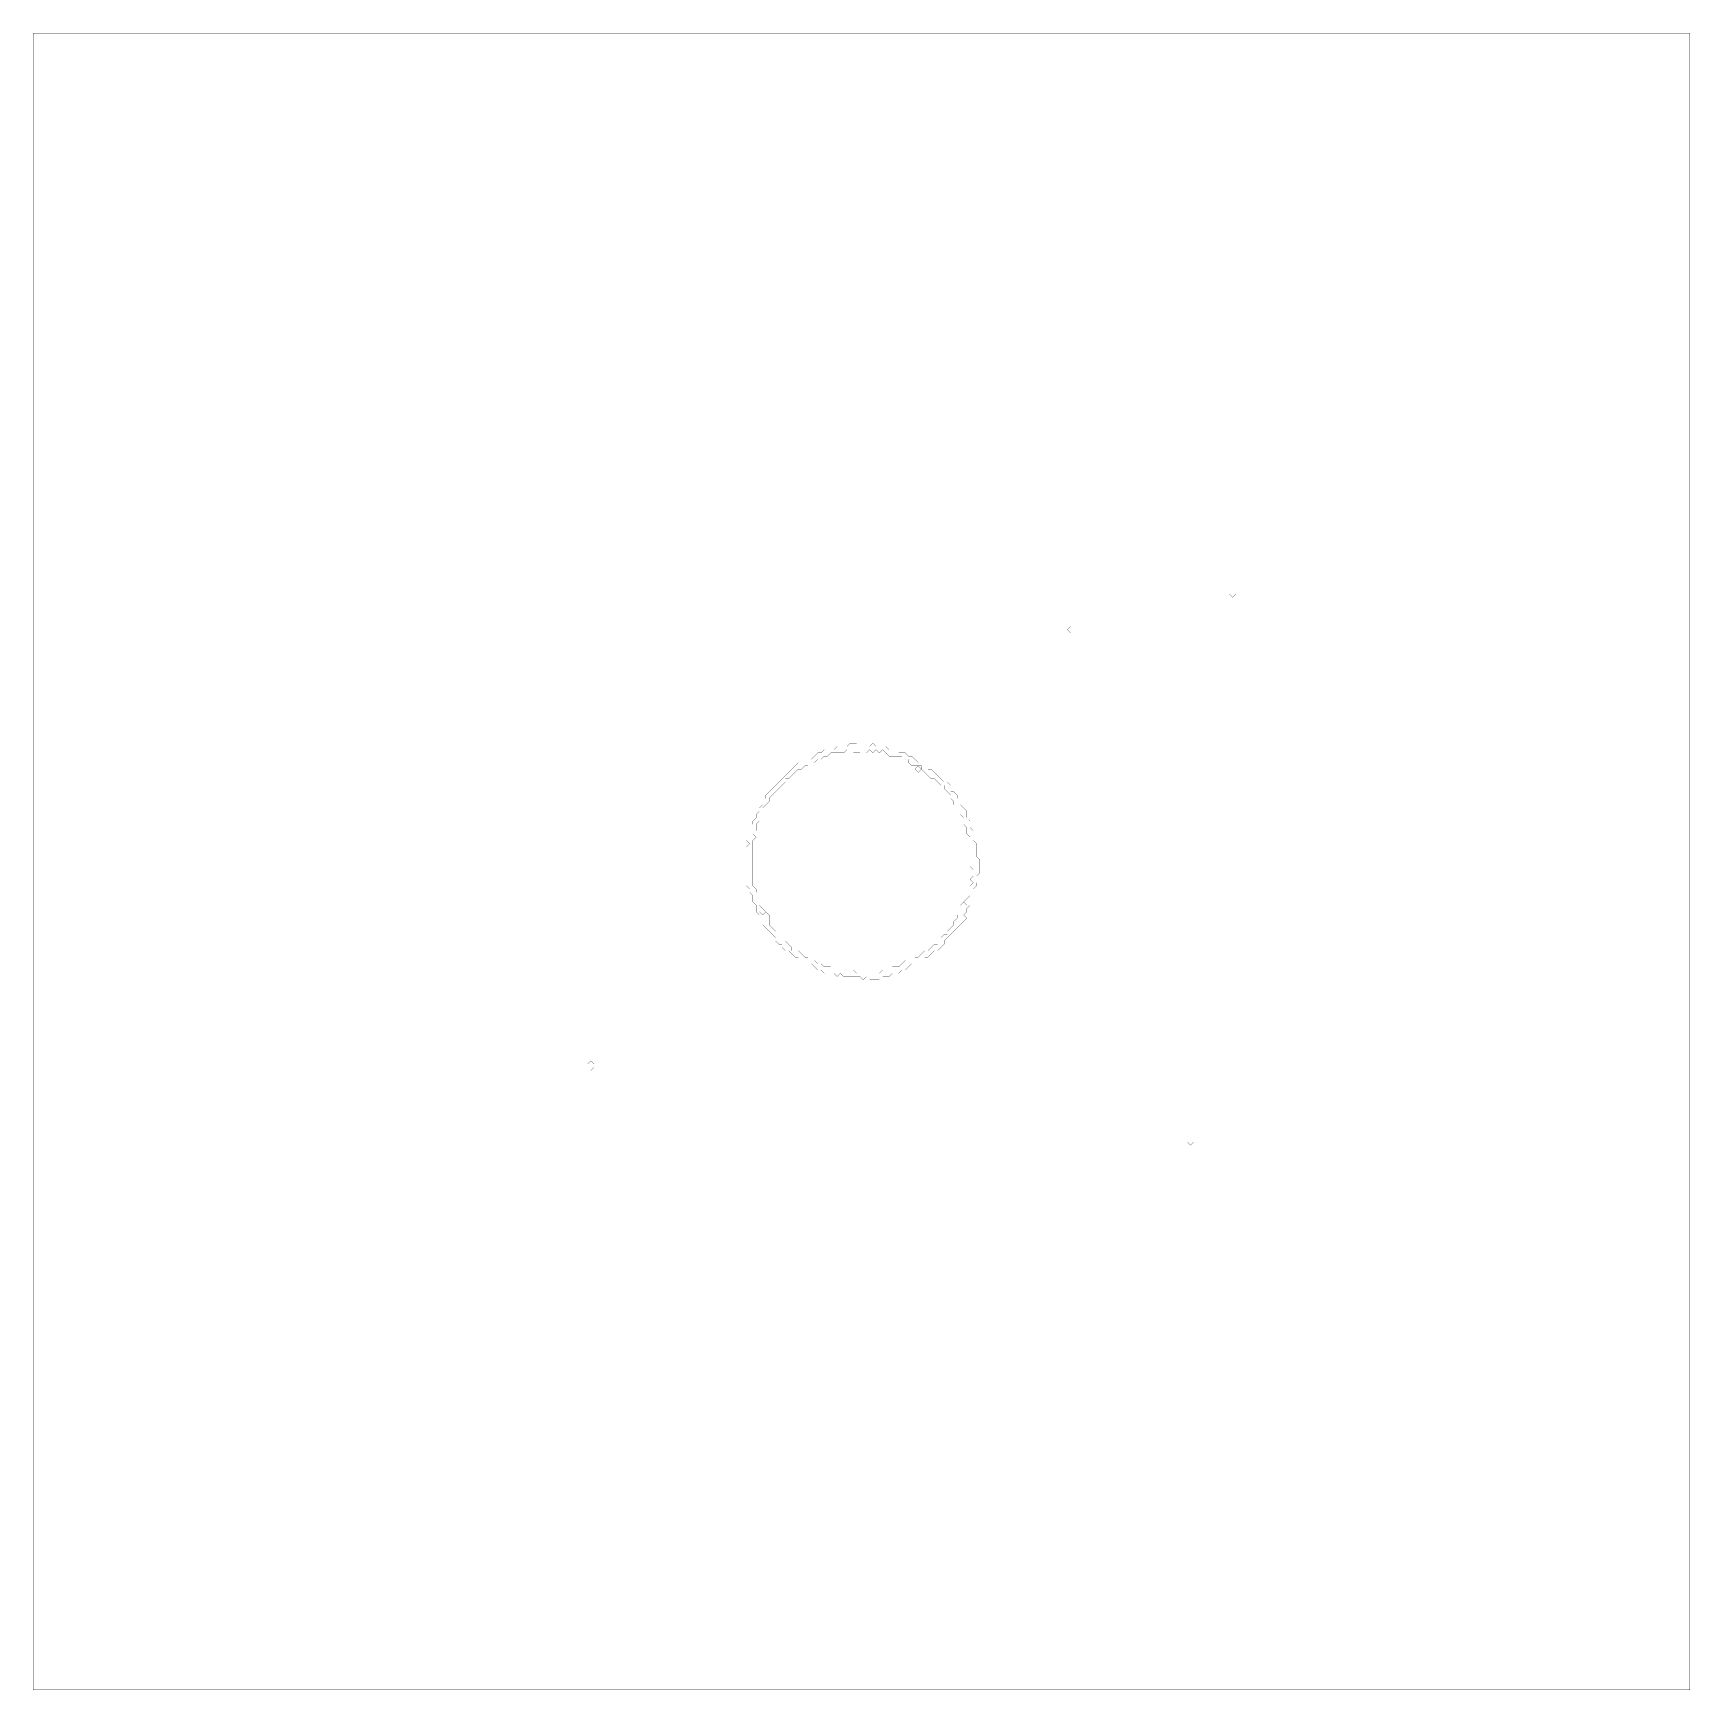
# Model space of a CAD drawing. Header units: metres. Extents: x 0 to 5103, y -5103 to 0.
import ezdxf

# ---------------------------------------------------------------- set-up
doc = ezdxf.new("R2010")
doc.units = ezdxf.units.M
for name, color, linetype in [('conductor', 1, 'Continuous'), ('dielectric', 8, 'Continuous'), ('substrate', 5, 'Continuous')]:
    doc.layers.add(name, color=color, linetype=linetype)

msp = doc.modelspace()

# ---------------------------------------------------------------- linework, layer by layer
at = {"layer": 'conductor', "const_width": 0.5}
for points in [[(2506.6, -2207), (2496.6, -2217), (2486.6, -2217), (2476.6, -2217), (2466.6, -2217), (2456.6, -2217), (2446.7, -2227), (2436.7, -2227), (2426.7, -2236.9), (2416.7, -2236.9), (2406.7, -2246.9), (2396.7, -2246.9), (2386.7, -2256.9), (2376.7, -2256.9), (2366.8, -2266.9), (2356.8, -2266.9), (2346.8, -2276.9), (2336.8, -2286.9), (2326.8, -2296.9), (2316.8, -2296.9), (2316.8, -2306.8), (2306.8, -2316.8), (2296.9, -2326.8), (2286.9, -2336.8), (2276.9, -2346.8), (2266.9, -2356.8), (2266.9, -2366.8), (2256.9, -2376.7), (2246.9, -2386.7), (2246.9, -2396.7), (2236.9, -2406.7), (2236.9, -2416.7), (2236.9, -2426.7), (2227, -2436.7), (2227, -2446.7), (2227, -2456.6), (2217, -2466.6), (2227, -2476.6), (2217, -2486.6), (2217, -2496.6), (2217, -2506.6), (2217, -2516.6), (2217, -2526.5), (2217, -2536.5), (2217, -2546.5), (2217, -2556.5), (2217, -2566.5), (2217, -2576.5), (2217, -2586.5), (2217, -2596.4), (2217, -2606.4), (2217, -2616.4), (2217, -2626.4), (2227, -2636.4), (2227, -2646.4), (2236.9, -2656.4), (2236.9, -2666.3), (2236.9, -2676.3), (2236.9, -2686.3), (2246.9, -2696.3), (2236.9, -2706.3), (2246.9, -2716.3), (2256.9, -2706.3), (2266.9, -2716.3), (2266.9, -2726.3), (2266.9, -2736.3), (2266.9, -2746.2), (2276.9, -2756.2), (2286.9, -2766.2), (2286.9, -2776.2), (2296.9, -2786.2), (2306.8, -2796.2), (2316.8, -2796.2), (2326.8, -2806.2), (2336.8, -2816.1), (2336.8, -2826.1), (2346.8, -2826.1), (2356.8, -2826.1), (2366.8, -2836.1), (2376.7, -2846.1), (2386.7, -2846.1), (2396.7, -2856.1), (2406.7, -2856.1), (2416.7, -2866.1), (2426.7, -2866.1), (2436.7, -2876.1), (2446.7, -2876.1), (2456.6, -2876.1), (2466.6, -2886), (2476.6, -2886), (2486.6, -2886), (2496.6, -2886), (2506.6, -2886), (2516.6, -2886), (2526.5, -2886), (2536.5, -2896), (2546.5, -2896), (2556.5, -2896), (2566.5, -2896), (2576.5, -2896), (2586.5, -2896), (2596.4, -2896), (2606.4, -2896), (2616.4, -2886), (2626.4, -2886), (2636.4, -2886), (2646.4, -2876.1), (2656.4, -2876.1), (2666.3, -2876.1), (2676.3, -2866.1), (2686.3, -2856.1), (2696.3, -2866.1), (2706.3, -2856.1), (2716.3, -2846.1), (2726.3, -2846.1), (2736.3, -2836.1), (2746.2, -2826.1), (2756.2, -2826.1), (2766.2, -2816.1), (2776.2, -2806.2), (2786.2, -2806.2), (2796.2, -2796.2), (2796.2, -2786.2), (2806.2, -2776.2), (2816.1, -2776.2), (2816.1, -2766.2), (2826.1, -2756.2), (2836.1, -2746.2), (2836.1, -2736.3), (2846.1, -2726.3), (2846.1, -2716.3), (2856.1, -2706.3), (2866.1, -2696.3), (2876.1, -2686.3), (2866.1, -2676.3), (2876.1, -2666.3), (2886, -2656.4), (2886, -2646.4), (2886, -2636.4), (2886, -2626.4), (2896, -2616.4), (2886, -2606.4), (2896, -2596.4), (2896, -2586.5), (2896, -2576.5), (2886, -2566.5), (2886, -2556.5), (2886, -2546.5), (2886, -2536.5), (2886, -2526.5), (2886, -2516.6), (2886, -2506.6), (2886, -2496.6), (2886, -2486.6), (2886, -2476.6), (2876.1, -2466.6), (2876.1, -2456.6), (2876.1, -2446.7), (2866.1, -2436.7), (2866.1, -2426.7), (2866.1, -2416.7), (2856.1, -2406.7), (2856.1, -2396.7), (2856.1, -2386.7), (2846.1, -2386.7), (2836.1, -2376.7), (2836.1, -2366.8), (2826.1, -2356.8), (2826.1, -2346.8), (2816.1, -2336.8), (2806.2, -2326.8), (2806.2, -2316.8), (2796.2, -2316.8), (2786.2, -2306.8), (2776.2, -2296.9), (2766.2, -2296.9), (2756.2, -2286.9), (2746.2, -2276.9), (2736.3, -2266.9), (2736.3, -2256.9), (2726.3, -2256.9), (2716.3, -2256.9), (2706.3, -2256.9), (2696.3, -2246.9), (2696.3, -2236.9), (2686.3, -2236.9), (2676.3, -2227), (2666.3, -2227), (2656.4, -2227), (2646.4, -2227), (2636.4, -2227), (2626.4, -2217), (2616.4, -2207), (2606.4, -2217), (2596.4, -2207), (2586.5, -2217), (2576.5, -2207), (2566.5, -2217), (2556.5, -2207), (2546.5, -2217), (2536.5, -2217), (2526.5, -2217), (2516.6, -2207)], [(2716.3, -2266.9), (2726.3, -2256.9), (2736.3, -2266.9), (2726.3, -2276.9)], [(2236.9, -2706.3), (2246.9, -2696.3), (2256.9, -2706.3), (2246.9, -2716.3)], [(2856.1, -2686.3), (2866.1, -2676.3), (2876.1, -2686.3), (2866.1, -2696.3)]]:
    msp.add_lwpolyline(points, close=True, dxfattribs=at)
at = {"layer": 'dielectric', "const_width": 0.5}
msp.add_lwpolyline([(2696.3, -2876.1)], close=True, dxfattribs=at)
at = {"layer": 'substrate', "const_width": 0.5}
for points in [[(0, 0), (0, -10), (0, -20), (0, -30), (0, -39.9), (0, -49.9), (0, -59.9), (0, -69.9), (0, -79.9), (0, -89.9), (0, -99.9), (0, -109.8), (0, -119.8), (0, -129.8), (0, -139.8), (0, -149.8), (0, -159.8), (0, -169.8), (0, -179.8), (0, -189.7), (0, -199.7), (0, -209.7), (0, -219.7), (0, -229.7), (0, -239.7), (0, -249.7), (0, -259.6), (0, -269.6), (0, -279.6), (0, -289.6), (0, -299.6), (0, -309.6), (0, -319.6), (0, -329.5), (0, -339.5), (0, -349.5), (0, -359.5), (0, -369.5), (0, -379.5), (0, -389.5), (0, -399.5), (0, -409.4), (0, -419.4), (0, -429.4), (0, -439.4), (0, -449.4), (0, -459.4), (0, -469.4), (0, -479.3), (0, -489.3), (0, -499.3), (0, -509.3), (0, -519.3), (0, -529.3), (0, -539.3), (0, -549.2), (0, -559.2), (0, -569.2), (0, -579.2), (0, -589.2), (0, -599.2), (0, -609.2), (0, -619.2), (0, -629.1), (0, -639.1), (0, -649.1), (0, -659.1), (0, -669.1), (0, -679.1), (0, -689.1), (0, -699), (0, -709), (0, -719), (0, -729), (0, -739), (0, -749), (0, -759), (0, -768.9), (0, -778.9), (0, -788.9), (0, -798.9), (0, -808.9), (0, -818.9), (0, -828.9), (0, -838.9), (0, -848.8), (0, -858.8), (0, -868.8), (0, -878.8), (0, -888.8), (0, -898.8), (0, -908.8), (0, -918.7), (0, -928.7), (0, -938.7), (0, -948.7), (0, -958.7), (0, -968.7), (0, -978.7), (0, -988.6), (0, -998.6), (0, -1008.6), (0, -1018.6), (0, -1028.6), (0, -1038.6), (0, -1048.6), (0, -1058.6), (0, -1068.5), (0, -1078.5), (0, -1088.5), (0, -1098.5), (0, -1108.5), (0, -1118.5), (0, -1128.5), (0, -1138.4), (0, -1148.4), (0, -1158.4), (0, -1168.4), (0, -1178.4), (0, -1188.4), (0, -1198.4), (0, -1208.3), (0, -1218.3), (0, -1228.3), (0, -1238.3), (0, -1248.3), (0, -1258.3), (0, -1268.3), (0, -1278.2), (0, -1288.2), (0, -1298.2), (0, -1308.2), (0, -1318.2), (0, -1328.2), (0, -1338.2), (0, -1348.2), (0, -1358.1), (0, -1368.1), (0, -1378.1), (0, -1388.1), (0, -1398.1), (0, -1408.1), (0, -1418.1), (0, -1428), (0, -1438), (0, -1448), (0, -1458), (0, -1468), (0, -1478), (0, -1488), (0, -1497.9), (0, -1507.9), (0, -1517.9), (0, -1527.9), (0, -1537.9), (0, -1547.9), (0, -1557.9), (0, -1567.9), (0, -1577.8), (0, -1587.8), (0, -1597.8), (0, -1607.8), (0, -1617.8), (0, -1627.8), (0, -1637.8), (0, -1647.7), (0, -1657.7), (0, -1667.7), (0, -1677.7), (0, -1687.7), (0, -1697.7), (0, -1707.7), (0, -1717.6), (0, -1727.6), (0, -1737.6), (0, -1747.6), (0, -1757.6), (0, -1767.6), (0, -1777.6), (0, -1787.6), (0, -1797.5), (0, -1807.5), (0, -1817.5), (0, -1827.5), (0, -1837.5), (0, -1847.5), (0, -1857.5), (0, -1867.4), (0, -1877.4), (0, -1887.4), (0, -1897.4), (0, -1907.4), (0, -1917.4), (0, -1927.4), (0, -1937.3), (0, -1947.3), (0, -1957.3), (0, -1967.3), (0, -1977.3), (0, -1987.3), (0, -1997.3), (0, -2007.3), (0, -2017.2), (0, -2027.2), (0, -2037.2), (0, -2047.2), (0, -2057.2), (0, -2067.2), (0, -2077.2), (0, -2087.1), (0, -2097.1), (0, -2107.1), (0, -2117.1), (0, -2127.1), (0, -2137.1), (0, -2147.1), (0, -2157), (0, -2167), (0, -2177), (0, -2187), (0, -2197), (0, -2207), (0, -2217), (0, -2227), (0, -2236.9), (0, -2246.9), (0, -2256.9), (0, -2266.9), (0, -2276.9), (0, -2286.9), (0, -2296.9), (0, -2306.8), (0, -2316.8), (0, -2326.8), (0, -2336.8), (0, -2346.8), (0, -2356.8), (0, -2366.8), (0, -2376.7), (0, -2386.7), (0, -2396.7), (0, -2406.7), (0, -2416.7), (0, -2426.7), (0, -2436.7), (0, -2446.7), (0, -2456.6), (0, -2466.6), (0, -2476.6), (0, -2486.6), (0, -2496.6), (0, -2506.6), (0, -2516.6), (0, -2526.5), (0, -2536.5), (0, -2546.5), (0, -2556.5), (0, -2566.5), (0, -2576.5), (0, -2586.5), (0, -2596.4), (0, -2606.4), (0, -2616.4), (0, -2626.4), (0, -2636.4), (0, -2646.4), (0, -2656.4), (0, -2666.3), (0, -2676.3), (0, -2686.3), (0, -2696.3), (0, -2706.3), (0, -2716.3), (0, -2726.3), (0, -2736.3), (0, -2746.2), (0, -2756.2), (0, -2766.2), (0, -2776.2), (0, -2786.2), (0, -2796.2), (0, -2806.2), (0, -2816.1), (0, -2826.1), (0, -2836.1), (0, -2846.1), (0, -2856.1), (0, -2866.1), (0, -2876.1), (0, -2886), (0, -2896), (0, -2906), (0, -2916), (0, -2926), (0, -2936), (0, -2946), (0, -2956), (0, -2965.9), (0, -2975.9), (0, -2985.9), (0, -2995.9), (0, -3005.9), (0, -3015.9), (0, -3025.9), (0, -3035.8), (0, -3045.8), (0, -3055.8), (0, -3065.8), (0, -3075.8), (0, -3085.8), (0, -3095.8), (0, -3105.7), (0, -3115.7), (0, -3125.7), (0, -3135.7), (0, -3145.7), (0, -3155.7), (0, -3165.7), (0, -3175.7), (0, -3185.6), (0, -3195.6), (0, -3205.6), (0, -3215.6), (0, -3225.6), (0, -3235.6), (0, -3245.6), (0, -3255.5), (0, -3265.5), (0, -3275.5), (0, -3285.5), (0, -3295.5), (0, -3305.5), (0, -3315.5), (0, -3325.4), (0, -3335.4), (0, -3345.4), (0, -3355.4), (0, -3365.4), (0, -3375.4), (0, -3385.4), (0, -3395.4), (0, -3405.3), (0, -3415.3), (0, -3425.3), (0, -3435.3), (0, -3445.3), (0, -3455.3), (0, -3465.3), (0, -3475.2), (0, -3485.2), (0, -3495.2), (0, -3505.2), (0, -3515.2), (0, -3525.2), (0, -3535.2), (0, -3545.1), (0, -3555.1), (0, -3565.1), (0, -3575.1), (0, -3585.1), (0, -3595.1), (0, -3605.1), (0, -3615.1), (0, -3625), (0, -3635), (0, -3645), (0, -3655), (0, -3665), (0, -3675), (0, -3685), (0, -3694.9), (0, -3704.9), (0, -3714.9), (0, -3724.9), (0, -3734.9), (0, -3744.9), (0, -3754.9), (0, -3764.8), (0, -3774.8), (0, -3784.8), (0, -3794.8), (0, -3804.8), (0, -3814.8), (0, -3824.8), (0, -3834.8), (0, -3844.7), (0, -3854.7), (0, -3864.7), (0, -3874.7), (0, -3884.7), (0, -3894.7), (0, -3904.7), (0, -3914.6), (0, -3924.6), (0, -3934.6), (0, -3944.6), (0, -3954.6), (0, -3964.6), (0, -3974.6), (0, -3984.5), (0, -3994.5), (0, -4004.5), (0, -4014.5), (0, -4024.5), (0, -4034.5), (0, -4044.5), (0, -4054.4), (0, -4064.4), (0, -4074.4), (0, -4084.4), (0, -4094.4), (0, -4104.4), (0, -4114.4), (0, -4124.4), (0, -4134.3), (0, -4144.3), (0, -4154.3), (0, -4164.3), (0, -4174.3), (0, -4184.3), (0, -4194.3), (0, -4204.2), (0, -4214.2), (0, -4224.2), (0, -4234.2), (0, -4244.2), (0, -4254.2), (0, -4264.2), (0, -4274.1), (0, -4284.1), (0, -4294.1), (0, -4304.1), (0, -4314.1), (0, -4324.1), (0, -4334.1), (0, -4344.1), (0, -4354), (0, -4364), (0, -4374), (0, -4384), (0, -4394), (0, -4404), (0, -4414), (0, -4423.9), (0, -4433.9), (0, -4443.9), (0, -4453.9), (0, -4463.9), (0, -4473.9), (0, -4483.9), (0, -4493.8), (0, -4503.8), (0, -4513.8), (0, -4523.8), (0, -4533.8), (0, -4543.8), (0, -4553.8), (0, -4563.8), (0, -4573.7), (0, -4583.7), (0, -4593.7), (0, -4603.7), (0, -4613.7), (0, -4623.7), (0, -4633.7), (0, -4643.6), (0, -4653.6), (0, -4663.6), (0, -4673.6), (0, -4683.6), (0, -4693.6), (0, -4703.6), (0, -4713.5), (0, -4723.5), (0, -4733.5), (0, -4743.5), (0, -4753.5), (0, -4763.5), (0, -4773.5), (0, -4783.5), (0, -4793.4), (0, -4803.4), (0, -4813.4), (0, -4823.4), (0, -4833.4), (0, -4843.4), (0, -4853.4), (0, -4863.3), (0, -4873.3), (0, -4883.3), (0, -4893.3), (0, -4903.3), (0, -4913.3), (0, -4923.3), (0, -4933.2), (0, -4943.2), (0, -4953.2), (0, -4963.2), (0, -4973.2), (0, -4983.2), (0, -4993.2), (0, -5003.2), (0, -5013.1), (0, -5023.1), (0, -5033.1), (0, -5043.1), (0, -5053.1), (0, -5063.1), (0, -5073.1), (0, -5083), (0, -5093), (0, -5103), (10, -5103), (20, -5103), (30, -5103), (39.9, -5103), (49.9, -5103), (59.9, -5103), (69.9, -5103), (79.9, -5103), (89.9, -5103), (99.9, -5103), (109.8, -5103), (119.8, -5103), (129.8, -5103), (139.8, -5103), (149.8, -5103), (159.8, -5103), (169.8, -5103), (179.8, -5103), (189.7, -5103), (199.7, -5103), (209.7, -5103), (219.7, -5103), (229.7, -5103), (239.7, -5103), (249.7, -5103), (259.6, -5103), (269.6, -5103), (279.6, -5103), (289.6, -5103), (299.6, -5103), (309.6, -5103), (319.6, -5103), (329.5, -5103), (339.5, -5103), (349.5, -5103), (359.5, -5103), (369.5, -5103), (379.5, -5103), (389.5, -5103), (399.5, -5103), (409.4, -5103), (419.4, -5103), (429.4, -5103), (439.4, -5103), (449.4, -5103), (459.4, -5103), (469.4, -5103), (479.3, -5103), (489.3, -5103), (499.3, -5103), (509.3, -5103), (519.3, -5103), (529.3, -5103), (539.3, -5103), (549.2, -5103), (559.2, -5103), (569.2, -5103), (579.2, -5103), (589.2, -5103), (599.2, -5103), (609.2, -5103), (619.2, -5103), (629.1, -5103), (639.1, -5103), (649.1, -5103), (659.1, -5103), (669.1, -5103), (679.1, -5103), (689.1, -5103), (699, -5103), (709, -5103), (719, -5103), (729, -5103), (739, -5103), (749, -5103), (759, -5103), (768.9, -5103), (778.9, -5103), (788.9, -5103), (798.9, -5103), (808.9, -5103), (818.9, -5103), (828.9, -5103), (838.9, -5103), (848.8, -5103), (858.8, -5103), (868.8, -5103), (878.8, -5103), (888.8, -5103), (898.8, -5103), (908.8, -5103), (918.7, -5103), (928.7, -5103), (938.7, -5103), (948.7, -5103), (958.7, -5103), (968.7, -5103), (978.7, -5103), (988.6, -5103), (998.6, -5103), (1008.6, -5103), (1018.6, -5103), (1028.6, -5103), (1038.6, -5103), (1048.6, -5103), (1058.6, -5103), (1068.5, -5103), (1078.5, -5103), (1088.5, -5103), (1098.5, -5103), (1108.5, -5103), (1118.5, -5103), (1128.5, -5103), (1138.4, -5103), (1148.4, -5103), (1158.4, -5103), (1168.4, -5103), (1178.4, -5103), (1188.4, -5103), (1198.4, -5103), (1208.3, -5103), (1218.3, -5103), (1228.3, -5103), (1238.3, -5103), (1248.3, -5103), (1258.3, -5103), (1268.3, -5103), (1278.2, -5103), (1288.2, -5103), (1298.2, -5103), (1308.2, -5103), (1318.2, -5103), (1328.2, -5103), (1338.2, -5103), (1348.2, -5103), (1358.1, -5103), (1368.1, -5103), (1378.1, -5103), (1388.1, -5103), (1398.1, -5103), (1408.1, -5103), (1418.1, -5103), (1428, -5103), (1438, -5103), (1448, -5103), (1458, -5103), (1468, -5103), (1478, -5103), (1488, -5103), (1497.9, -5103), (1507.9, -5103), (1517.9, -5103), (1527.9, -5103), (1537.9, -5103), (1547.9, -5103), (1557.9, -5103), (1567.9, -5103), (1577.8, -5103), (1587.8, -5103), (1597.8, -5103), (1607.8, -5103), (1617.8, -5103), (1627.8, -5103), (1637.8, -5103), (1647.7, -5103), (1657.7, -5103), (1667.7, -5103), (1677.7, -5103), (1687.7, -5103), (1697.7, -5103), (1707.7, -5103), (1717.6, -5103), (1727.6, -5103), (1737.6, -5103), (1747.6, -5103), (1757.6, -5103), (1767.6, -5103), (1777.6, -5103), (1787.6, -5103), (1797.5, -5103), (1807.5, -5103), (1817.5, -5103), (1827.5, -5103), (1837.5, -5103), (1847.5, -5103), (1857.5, -5103), (1867.4, -5103), (1877.4, -5103), (1887.4, -5103), (1897.4, -5103), (1907.4, -5103), (1917.4, -5103), (1927.4, -5103), (1937.3, -5103), (1947.3, -5103), (1957.3, -5103), (1967.3, -5103), (1977.3, -5103), (1987.3, -5103), (1997.3, -5103), (2007.3, -5103), (2017.2, -5103), (2027.2, -5103), (2037.2, -5103), (2047.2, -5103), (2057.2, -5103), (2067.2, -5103), (2077.2, -5103), (2087.1, -5103), (2097.1, -5103), (2107.1, -5103), (2117.1, -5103), (2127.1, -5103), (2137.1, -5103), (2147.1, -5103), (2157, -5103), (2167, -5103), (2177, -5103), (2187, -5103), (2197, -5103), (2207, -5103), (2217, -5103), (2227, -5103), (2236.9, -5103), (2246.9, -5103), (2256.9, -5103), (2266.9, -5103), (2276.9, -5103), (2286.9, -5103), (2296.9, -5103), (2306.8, -5103), (2316.8, -5103), (2326.8, -5103), (2336.8, -5103), (2346.8, -5103), (2356.8, -5103), (2366.8, -5103), (2376.7, -5103), (2386.7, -5103), (2396.7, -5103), (2406.7, -5103), (2416.7, -5103), (2426.7, -5103), (2436.7, -5103), (2446.7, -5103), (2456.6, -5103), (2466.6, -5103), (2476.6, -5103), (2486.6, -5103), (2496.6, -5103), (2506.6, -5103), (2516.6, -5103), (2526.5, -5103), (2536.5, -5103), (2546.5, -5103), (2556.5, -5103), (2566.5, -5103), (2576.5, -5103), (2586.5, -5103), (2596.4, -5103), (2606.4, -5103), (2616.4, -5103), (2626.4, -5103), (2636.4, -5103), (2646.4, -5103), (2656.4, -5103), (2666.3, -5103), (2676.3, -5103), (2686.3, -5103), (2696.3, -5103), (2706.3, -5103), (2716.3, -5103), (2726.3, -5103), (2736.3, -5103), (2746.2, -5103), (2756.2, -5103), (2766.2, -5103), (2776.2, -5103), (2786.2, -5103), (2796.2, -5103), (2806.2, -5103), (2816.1, -5103), (2826.1, -5103), (2836.1, -5103), (2846.1, -5103), (2856.1, -5103), (2866.1, -5103), (2876.1, -5103), (2886, -5103), (2896, -5103), (2906, -5103), (2916, -5103), (2926, -5103), (2936, -5103), (2946, -5103), (2956, -5103), (2965.9, -5103), (2975.9, -5103), (2985.9, -5103), (2995.9, -5103), (3005.9, -5103), (3015.9, -5103), (3025.9, -5103), (3035.8, -5103), (3045.8, -5103), (3055.8, -5103), (3065.8, -5103), (3075.8, -5103), (3085.8, -5103), (3095.8, -5103), (3105.7, -5103), (3115.7, -5103), (3125.7, -5103), (3135.7, -5103), (3145.7, -5103), (3155.7, -5103), (3165.7, -5103), (3175.7, -5103), (3185.6, -5103), (3195.6, -5103), (3205.6, -5103), (3215.6, -5103), (3225.6, -5103), (3235.6, -5103), (3245.6, -5103), (3255.5, -5103), (3265.5, -5103), (3275.5, -5103), (3285.5, -5103), (3295.5, -5103), (3305.5, -5103), (3315.5, -5103), (3325.4, -5103), (3335.4, -5103), (3345.4, -5103), (3355.4, -5103), (3365.4, -5103), (3375.4, -5103), (3385.4, -5103), (3395.4, -5103), (3405.3, -5103), (3415.3, -5103), (3425.3, -5103), (3435.3, -5103), (3445.3, -5103), (3455.3, -5103), (3465.3, -5103), (3475.2, -5103), (3485.2, -5103), (3495.2, -5103), (3505.2, -5103), (3515.2, -5103), (3525.2, -5103), (3535.2, -5103), (3545.1, -5103), (3555.1, -5103), (3565.1, -5103), (3575.1, -5103), (3585.1, -5103), (3595.1, -5103), (3605.1, -5103), (3615.1, -5103), (3625, -5103), (3635, -5103), (3645, -5103), (3655, -5103), (3665, -5103), (3675, -5103), (3685, -5103), (3694.9, -5103), (3704.9, -5103), (3714.9, -5103), (3724.9, -5103), (3734.9, -5103), (3744.9, -5103), (3754.9, -5103), (3764.8, -5103), (3774.8, -5103), (3784.8, -5103), (3794.8, -5103), (3804.8, -5103), (3814.8, -5103), (3824.8, -5103), (3834.8, -5103), (3844.7, -5103), (3854.7, -5103), (3864.7, -5103), (3874.7, -5103), (3884.7, -5103), (3894.7, -5103), (3904.7, -5103), (3914.6, -5103), (3924.6, -5103), (3934.6, -5103), (3944.6, -5103), (3954.6, -5103), (3964.6, -5103), (3974.6, -5103), (3984.5, -5103), (3994.5, -5103), (4004.5, -5103), (4014.5, -5103), (4024.5, -5103), (4034.5, -5103), (4044.5, -5103), (4054.4, -5103), (4064.4, -5103), (4074.4, -5103), (4084.4, -5103), (4094.4, -5103), (4104.4, -5103), (4114.4, -5103), (4124.4, -5103), (4134.3, -5103), (4144.3, -5103), (4154.3, -5103), (4164.3, -5103), (4174.3, -5103), (4184.3, -5103), (4194.3, -5103), (4204.2, -5103), (4214.2, -5103), (4224.2, -5103), (4234.2, -5103), (4244.2, -5103), (4254.2, -5103), (4264.2, -5103), (4274.1, -5103), (4284.1, -5103), (4294.1, -5103), (4304.1, -5103), (4314.1, -5103), (4324.1, -5103), (4334.1, -5103), (4344.1, -5103), (4354, -5103), (4364, -5103), (4374, -5103), (4384, -5103), (4394, -5103), (4404, -5103), (4414, -5103), (4423.9, -5103), (4433.9, -5103), (4443.9, -5103), (4453.9, -5103), (4463.9, -5103), (4473.9, -5103), (4483.9, -5103), (4493.8, -5103), (4503.8, -5103), (4513.8, -5103), (4523.8, -5103), (4533.8, -5103), (4543.8, -5103), (4553.8, -5103), (4563.8, -5103), (4573.7, -5103), (4583.7, -5103), (4593.7, -5103), (4603.7, -5103), (4613.7, -5103), (4623.7, -5103), (4633.7, -5103), (4643.6, -5103), (4653.6, -5103), (4663.6, -5103), (4673.6, -5103), (4683.6, -5103), (4693.6, -5103), (4703.6, -5103), (4713.5, -5103), (4723.5, -5103), (4733.5, -5103), (4743.5, -5103), (4753.5, -5103), (4763.5, -5103), (4773.5, -5103), (4783.5, -5103), (4793.4, -5103), (4803.4, -5103), (4813.4, -5103), (4823.4, -5103), (4833.4, -5103), (4843.4, -5103), (4853.4, -5103), (4863.3, -5103), (4873.3, -5103), (4883.3, -5103), (4893.3, -5103), (4903.3, -5103), (4913.3, -5103), (4923.3, -5103), (4933.2, -5103), (4943.2, -5103), (4953.2, -5103), (4963.2, -5103), (4973.2, -5103), (4983.2, -5103), (4993.2, -5103), (5003.2, -5103), (5013.1, -5103), (5023.1, -5103), (5033.1, -5103), (5043.1, -5103), (5053.1, -5103), (5063.1, -5103), (5073.1, -5103), (5083, -5103), (5093, -5103), (5103, -5103), (5103, -5093), (5103, -5083), (5103, -5073.1), (5103, -5063.1), (5103, -5053.1), (5103, -5043.1), (5103, -5033.1), (5103, -5023.1), (5103, -5013.1), (5103, -5003.2), (5103, -4993.2), (5103, -4983.2), (5103, -4973.2), (5103, -4963.2), (5103, -4953.2), (5103, -4943.2), (5103, -4933.2), (5103, -4923.3), (5103, -4913.3), (5103, -4903.3), (5103, -4893.3), (5103, -4883.3), (5103, -4873.3), (5103, -4863.3), (5103, -4853.4), (5103, -4843.4), (5103, -4833.4), (5103, -4823.4), (5103, -4813.4), (5103, -4803.4), (5103, -4793.4), (5103, -4783.5), (5103, -4773.5), (5103, -4763.5), (5103, -4753.5), (5103, -4743.5), (5103, -4733.5), (5103, -4723.5), (5103, -4713.5), (5103, -4703.6), (5103, -4693.6), (5103, -4683.6), (5103, -4673.6), (5103, -4663.6), (5103, -4653.6), (5103, -4643.6), (5103, -4633.7), (5103, -4623.7), (5103, -4613.7), (5103, -4603.7), (5103, -4593.7), (5103, -4583.7), (5103, -4573.7), (5103, -4563.8), (5103, -4553.8), (5103, -4543.8), (5103, -4533.8), (5103, -4523.8), (5103, -4513.8), (5103, -4503.8), (5103, -4493.8), (5103, -4483.9), (5103, -4473.9), (5103, -4463.9), (5103, -4453.9), (5103, -4443.9), (5103, -4433.9), (5103, -4423.9), (5103, -4414), (5103, -4404), (5103, -4394), (5103, -4384), (5103, -4374), (5103, -4364), (5103, -4354), (5103, -4344.1), (5103, -4334.1), (5103, -4324.1), (5103, -4314.1), (5103, -4304.1), (5103, -4294.1), (5103, -4284.1), (5103, -4274.1), (5103, -4264.2), (5103, -4254.2), (5103, -4244.2), (5103, -4234.2), (5103, -4224.2), (5103, -4214.2), (5103, -4204.2), (5103, -4194.3), (5103, -4184.3), (5103, -4174.3), (5103, -4164.3), (5103, -4154.3), (5103, -4144.3), (5103, -4134.3), (5103, -4124.4), (5103, -4114.4), (5103, -4104.4), (5103, -4094.4), (5103, -4084.4), (5103, -4074.4), (5103, -4064.4), (5103, -4054.4), (5103, -4044.5), (5103, -4034.5), (5103, -4024.5), (5103, -4014.5), (5103, -4004.5), (5103, -3994.5), (5103, -3984.5), (5103, -3974.6), (5103, -3964.6), (5103, -3954.6), (5103, -3944.6), (5103, -3934.6), (5103, -3924.6), (5103, -3914.6), (5103, -3904.7), (5103, -3894.7), (5103, -3884.7), (5103, -3874.7), (5103, -3864.7), (5103, -3854.7), (5103, -3844.7), (5103, -3834.8), (5103, -3824.8), (5103, -3814.8), (5103, -3804.8), (5103, -3794.8), (5103, -3784.8), (5103, -3774.8), (5103, -3764.8), (5103, -3754.9), (5103, -3744.9), (5103, -3734.9), (5103, -3724.9), (5103, -3714.9), (5103, -3704.9), (5103, -3694.9), (5103, -3685), (5103, -3675), (5103, -3665), (5103, -3655), (5103, -3645), (5103, -3635), (5103, -3625), (5103, -3615.1), (5103, -3605.1), (5103, -3595.1), (5103, -3585.1), (5103, -3575.1), (5103, -3565.1), (5103, -3555.1), (5103, -3545.1), (5103, -3535.2), (5103, -3525.2), (5103, -3515.2), (5103, -3505.2), (5103, -3495.2), (5103, -3485.2), (5103, -3475.2), (5103, -3465.3), (5103, -3455.3), (5103, -3445.3), (5103, -3435.3), (5103, -3425.3), (5103, -3415.3), (5103, -3405.3), (5103, -3395.4), (5103, -3385.4), (5103, -3375.4), (5103, -3365.4), (5103, -3355.4), (5103, -3345.4), (5103, -3335.4), (5103, -3325.4), (5103, -3315.5), (5103, -3305.5), (5103, -3295.5), (5103, -3285.5), (5103, -3275.5), (5103, -3265.5), (5103, -3255.5), (5103, -3245.6), (5103, -3235.6), (5103, -3225.6), (5103, -3215.6), (5103, -3205.6), (5103, -3195.6), (5103, -3185.6), (5103, -3175.7), (5103, -3165.7), (5103, -3155.7), (5103, -3145.7), (5103, -3135.7), (5103, -3125.7), (5103, -3115.7), (5103, -3105.7), (5103, -3095.8), (5103, -3085.8), (5103, -3075.8), (5103, -3065.8), (5103, -3055.8), (5103, -3045.8), (5103, -3035.8), (5103, -3025.9), (5103, -3015.9), (5103, -3005.9), (5103, -2995.9), (5103, -2985.9), (5103, -2975.9), (5103, -2965.9), (5103, -2956), (5103, -2946), (5103, -2936), (5103, -2926), (5103, -2916), (5103, -2906), (5103, -2896), (5103, -2886), (5103, -2876.1), (5103, -2866.1), (5103, -2856.1), (5103, -2846.1), (5103, -2836.1), (5103, -2826.1), (5103, -2816.1), (5103, -2806.2), (5103, -2796.2), (5103, -2786.2), (5103, -2776.2), (5103, -2766.2), (5103, -2756.2), (5103, -2746.2), (5103, -2736.3), (5103, -2726.3), (5103, -2716.3), (5103, -2706.3), (5103, -2696.3), (5103, -2686.3), (5103, -2676.3), (5103, -2666.3), (5103, -2656.4), (5103, -2646.4), (5103, -2636.4), (5103, -2626.4), (5103, -2616.4), (5103, -2606.4), (5103, -2596.4), (5103, -2586.5), (5103, -2576.5), (5103, -2566.5), (5103, -2556.5), (5103, -2546.5), (5103, -2536.5), (5103, -2526.5), (5103, -2516.6), (5103, -2506.6), (5103, -2496.6), (5103, -2486.6), (5103, -2476.6), (5103, -2466.6), (5103, -2456.6), (5103, -2446.7), (5103, -2436.7), (5103, -2426.7), (5103, -2416.7), (5103, -2406.7), (5103, -2396.7), (5103, -2386.7), (5103, -2376.7), (5103, -2366.8), (5103, -2356.8), (5103, -2346.8), (5103, -2336.8), (5103, -2326.8), (5103, -2316.8), (5103, -2306.8), (5103, -2296.9), (5103, -2286.9), (5103, -2276.9), (5103, -2266.9), (5103, -2256.9), (5103, -2246.9), (5103, -2236.9), (5103, -2227), (5103, -2217), (5103, -2207), (5103, -2197), (5103, -2187), (5103, -2177), (5103, -2167), (5103, -2157), (5103, -2147.1), (5103, -2137.1), (5103, -2127.1), (5103, -2117.1), (5103, -2107.1), (5103, -2097.1), (5103, -2087.1), (5103, -2077.2), (5103, -2067.2), (5103, -2057.2), (5103, -2047.2), (5103, -2037.2), (5103, -2027.2), (5103, -2017.2), (5103, -2007.3), (5103, -1997.3), (5103, -1987.3), (5103, -1977.3), (5103, -1967.3), (5103, -1957.3), (5103, -1947.3), (5103, -1937.3), (5103, -1927.4), (5103, -1917.4), (5103, -1907.4), (5103, -1897.4), (5103, -1887.4), (5103, -1877.4), (5103, -1867.4), (5103, -1857.5), (5103, -1847.5), (5103, -1837.5), (5103, -1827.5), (5103, -1817.5), (5103, -1807.5), (5103, -1797.5), (5103, -1787.6), (5103, -1777.6), (5103, -1767.6), (5103, -1757.6), (5103, -1747.6), (5103, -1737.6), (5103, -1727.6), (5103, -1717.6), (5103, -1707.7), (5103, -1697.7), (5103, -1687.7), (5103, -1677.7), (5103, -1667.7), (5103, -1657.7), (5103, -1647.7), (5103, -1637.8), (5103, -1627.8), (5103, -1617.8), (5103, -1607.8), (5103, -1597.8), (5103, -1587.8), (5103, -1577.8), (5103, -1567.9), (5103, -1557.9), (5103, -1547.9), (5103, -1537.9), (5103, -1527.9), (5103, -1517.9), (5103, -1507.9), (5103, -1497.9), (5103, -1488), (5103, -1478), (5103, -1468), (5103, -1458), (5103, -1448), (5103, -1438), (5103, -1428), (5103, -1418.1), (5103, -1408.1), (5103, -1398.1), (5103, -1388.1), (5103, -1378.1), (5103, -1368.1), (5103, -1358.1), (5103, -1348.2), (5103, -1338.2), (5103, -1328.2), (5103, -1318.2), (5103, -1308.2), (5103, -1298.2), (5103, -1288.2), (5103, -1278.2), (5103, -1268.3), (5103, -1258.3), (5103, -1248.3), (5103, -1238.3), (5103, -1228.3), (5103, -1218.3), (5103, -1208.3), (5103, -1198.4), (5103, -1188.4), (5103, -1178.4), (5103, -1168.4), (5103, -1158.4), (5103, -1148.4), (5103, -1138.4), (5103, -1128.5), (5103, -1118.5), (5103, -1108.5), (5103, -1098.5), (5103, -1088.5), (5103, -1078.5), (5103, -1068.5), (5103, -1058.6), (5103, -1048.6), (5103, -1038.6), (5103, -1028.6), (5103, -1018.6), (5103, -1008.6), (5103, -998.6), (5103, -988.6), (5103, -978.7), (5103, -968.7), (5103, -958.7), (5103, -948.7), (5103, -938.7), (5103, -928.7), (5103, -918.7), (5103, -908.8), (5103, -898.8), (5103, -888.8), (5103, -878.8), (5103, -868.8), (5103, -858.8), (5103, -848.8), (5103, -838.9), (5103, -828.9), (5103, -818.9), (5103, -808.9), (5103, -798.9), (5103, -788.9), (5103, -778.9), (5103, -768.9), (5103, -759), (5103, -749), (5103, -739), (5103, -729), (5103, -719), (5103, -709), (5103, -699), (5103, -689.1), (5103, -679.1), (5103, -669.1), (5103, -659.1), (5103, -649.1), (5103, -639.1), (5103, -629.1), (5103, -619.2), (5103, -609.2), (5103, -599.2), (5103, -589.2), (5103, -579.2), (5103, -569.2), (5103, -559.2), (5103, -549.2), (5103, -539.3), (5103, -529.3), (5103, -519.3), (5103, -509.3), (5103, -499.3), (5103, -489.3), (5103, -479.3), (5103, -469.4), (5103, -459.4), (5103, -449.4), (5103, -439.4), (5103, -429.4), (5103, -419.4), (5103, -409.4), (5103, -399.5), (5103, -389.5), (5103, -379.5), (5103, -369.5), (5103, -359.5), (5103, -349.5), (5103, -339.5), (5103, -329.5), (5103, -319.6), (5103, -309.6), (5103, -299.6), (5103, -289.6), (5103, -279.6), (5103, -269.6), (5103, -259.6), (5103, -249.7), (5103, -239.7), (5103, -229.7), (5103, -219.7), (5103, -209.7), (5103, -199.7), (5103, -189.7), (5103, -179.8), (5103, -169.8), (5103, -159.8), (5103, -149.8), (5103, -139.8), (5103, -129.8), (5103, -119.8), (5103, -109.8), (5103, -99.9), (5103, -89.9), (5103, -79.9), (5103, -69.9), (5103, -59.9), (5103, -49.9), (5103, -39.9), (5103, -30), (5103, -20), (5103, -10), (5103, 0), (5093, 0), (5083, 0), (5073.1, 0), (5063.1, 0), (5053.1, 0), (5043.1, 0), (5033.1, 0), (5023.1, 0), (5013.1, 0), (5003.2, 0), (4993.2, 0), (4983.2, 0), (4973.2, 0), (4963.2, 0), (4953.2, 0), (4943.2, 0), (4933.2, 0), (4923.3, 0), (4913.3, 0), (4903.3, 0), (4893.3, 0), (4883.3, 0), (4873.3, 0), (4863.3, 0), (4853.4, 0), (4843.4, 0), (4833.4, 0), (4823.4, 0), (4813.4, 0), (4803.4, 0), (4793.4, 0), (4783.5, 0), (4773.5, 0), (4763.5, 0), (4753.5, 0), (4743.5, 0), (4733.5, 0), (4723.5, 0), (4713.5, 0), (4703.6, 0), (4693.6, 0), (4683.6, 0), (4673.6, 0), (4663.6, 0), (4653.6, 0), (4643.6, 0), (4633.7, 0), (4623.7, 0), (4613.7, 0), (4603.7, 0), (4593.7, 0), (4583.7, 0), (4573.7, 0), (4563.8, 0), (4553.8, 0), (4543.8, 0), (4533.8, 0), (4523.8, 0), (4513.8, 0), (4503.8, 0), (4493.8, 0), (4483.9, 0), (4473.9, 0), (4463.9, 0), (4453.9, 0), (4443.9, 0), (4433.9, 0), (4423.9, 0), (4414, 0), (4404, 0), (4394, 0), (4384, 0), (4374, 0), (4364, 0), (4354, 0), (4344.1, 0), (4334.1, 0), (4324.1, 0), (4314.1, 0), (4304.1, 0), (4294.1, 0), (4284.1, 0), (4274.1, 0), (4264.2, 0), (4254.2, 0), (4244.2, 0), (4234.2, 0), (4224.2, 0), (4214.2, 0), (4204.2, 0), (4194.3, 0), (4184.3, 0), (4174.3, 0), (4164.3, 0), (4154.3, 0), (4144.3, 0), (4134.3, 0), (4124.4, 0), (4114.4, 0), (4104.4, 0), (4094.4, 0), (4084.4, 0), (4074.4, 0), (4064.4, 0), (4054.4, 0), (4044.5, 0), (4034.5, 0), (4024.5, 0), (4014.5, 0), (4004.5, 0), (3994.5, 0), (3984.5, 0), (3974.6, 0), (3964.6, 0), (3954.6, 0), (3944.6, 0), (3934.6, 0), (3924.6, 0), (3914.6, 0), (3904.7, 0), (3894.7, 0), (3884.7, 0), (3874.7, 0), (3864.7, 0), (3854.7, 0), (3844.7, 0), (3834.8, 0), (3824.8, 0), (3814.8, 0), (3804.8, 0), (3794.8, 0), (3784.8, 0), (3774.8, 0), (3764.8, 0), (3754.9, 0), (3744.9, 0), (3734.9, 0), (3724.9, 0), (3714.9, 0), (3704.9, 0), (3694.9, 0), (3685, 0), (3675, 0), (3665, 0), (3655, 0), (3645, 0), (3635, 0), (3625, 0), (3615.1, 0), (3605.1, 0), (3595.1, 0), (3585.1, 0), (3575.1, 0), (3565.1, 0), (3555.1, 0), (3545.1, 0), (3535.2, 0), (3525.2, 0), (3515.2, 0), (3505.2, 0), (3495.2, 0), (3485.2, 0), (3475.2, 0), (3465.3, 0), (3455.3, 0), (3445.3, 0), (3435.3, 0), (3425.3, 0), (3415.3, 0), (3405.3, 0), (3395.4, 0), (3385.4, 0), (3375.4, 0), (3365.4, 0), (3355.4, 0), (3345.4, 0), (3335.4, 0), (3325.4, 0), (3315.5, 0), (3305.5, 0), (3295.5, 0), (3285.5, 0), (3275.5, 0), (3265.5, 0), (3255.5, 0), (3245.6, 0), (3235.6, 0), (3225.6, 0), (3215.6, 0), (3205.6, 0), (3195.6, 0), (3185.6, 0), (3175.7, 0), (3165.7, 0), (3155.7, 0), (3145.7, 0), (3135.7, 0), (3125.7, 0), (3115.7, 0), (3105.7, 0), (3095.8, 0), (3085.8, 0), (3075.8, 0), (3065.8, 0), (3055.8, 0), (3045.8, 0), (3035.8, 0), (3025.9, 0), (3015.9, 0), (3005.9, 0), (2995.9, 0), (2985.9, 0), (2975.9, 0), (2965.9, 0), (2956, 0), (2946, 0), (2936, 0), (2926, 0), (2916, 0), (2906, 0), (2896, 0), (2886, 0), (2876.1, 0), (2866.1, 0), (2856.1, 0), (2846.1, 0), (2836.1, 0), (2826.1, 0), (2816.1, 0), (2806.2, 0), (2796.2, 0), (2786.2, 0), (2776.2, 0), (2766.2, 0), (2756.2, 0), (2746.2, 0), (2736.3, 0), (2726.3, 0), (2716.3, 0), (2706.3, 0), (2696.3, 0), (2686.3, 0), (2676.3, 0), (2666.3, 0), (2656.4, 0), (2646.4, 0), (2636.4, 0), (2626.4, 0), (2616.4, 0), (2606.4, 0), (2596.4, 0), (2586.5, 0), (2576.5, 0), (2566.5, 0), (2556.5, 0), (2546.5, 0), (2536.5, 0), (2526.5, 0), (2516.6, 0), (2506.6, 0), (2496.6, 0), (2486.6, 0), (2476.6, 0), (2466.6, 0), (2456.6, 0), (2446.7, 0), (2436.7, 0), (2426.7, 0), (2416.7, 0), (2406.7, 0), (2396.7, 0), (2386.7, 0), (2376.7, 0), (2366.8, 0), (2356.8, 0), (2346.8, 0), (2336.8, 0), (2326.8, 0), (2316.8, 0), (2306.8, 0), (2296.9, 0), (2286.9, 0), (2276.9, 0), (2266.9, 0), (2256.9, 0), (2246.9, 0), (2236.9, 0), (2227, 0), (2217, 0), (2207, 0), (2197, 0), (2187, 0), (2177, 0), (2167, 0), (2157, 0), (2147.1, 0), (2137.1, 0), (2127.1, 0), (2117.1, 0), (2107.1, 0), (2097.1, 0), (2087.1, 0), (2077.2, 0), (2067.2, 0), (2057.2, 0), (2047.2, 0), (2037.2, 0), (2027.2, 0), (2017.2, 0), (2007.3, 0), (1997.3, 0), (1987.3, 0), (1977.3, 0), (1967.3, 0), (1957.3, 0), (1947.3, 0), (1937.3, 0), (1927.4, 0), (1917.4, 0), (1907.4, 0), (1897.4, 0), (1887.4, 0), (1877.4, 0), (1867.4, 0), (1857.5, 0), (1847.5, 0), (1837.5, 0), (1827.5, 0), (1817.5, 0), (1807.5, 0), (1797.5, 0), (1787.6, 0), (1777.6, 0), (1767.6, 0), (1757.6, 0), (1747.6, 0), (1737.6, 0), (1727.6, 0), (1717.6, 0), (1707.7, 0), (1697.7, 0), (1687.7, 0), (1677.7, 0), (1667.7, 0), (1657.7, 0), (1647.7, 0), (1637.8, 0), (1627.8, 0), (1617.8, 0), (1607.8, 0), (1597.8, 0), (1587.8, 0), (1577.8, 0), (1567.9, 0), (1557.9, 0), (1547.9, 0), (1537.9, 0), (1527.9, 0), (1517.9, 0), (1507.9, 0), (1497.9, 0), (1488, 0), (1478, 0), (1468, 0), (1458, 0), (1448, 0), (1438, 0), (1428, 0), (1418.1, 0), (1408.1, 0), (1398.1, 0), (1388.1, 0), (1378.1, 0), (1368.1, 0), (1358.1, 0), (1348.2, 0), (1338.2, 0), (1328.2, 0), (1318.2, 0), (1308.2, 0), (1298.2, 0), (1288.2, 0), (1278.2, 0), (1268.3, 0), (1258.3, 0), (1248.3, 0), (1238.3, 0), (1228.3, 0), (1218.3, 0), (1208.3, 0), (1198.4, 0), (1188.4, 0), (1178.4, 0), (1168.4, 0), (1158.4, 0), (1148.4, 0), (1138.4, 0), (1128.5, 0), (1118.5, 0), (1108.5, 0), (1098.5, 0), (1088.5, 0), (1078.5, 0), (1068.5, 0), (1058.6, 0), (1048.6, 0), (1038.6, 0), (1028.6, 0), (1018.6, 0), (1008.6, 0), (998.6, 0), (988.6, 0), (978.7, 0), (968.7, 0), (958.7, 0), (948.7, 0), (938.7, 0), (928.7, 0), (918.7, 0), (908.8, 0), (898.8, 0), (888.8, 0), (878.8, 0), (868.8, 0), (858.8, 0), (848.8, 0), (838.9, 0), (828.9, 0), (818.9, 0), (808.9, 0), (798.9, 0), (788.9, 0), (778.9, 0), (768.9, 0), (759, 0), (749, 0), (739, 0), (729, 0), (719, 0), (709, 0), (699, 0), (689.1, 0), (679.1, 0), (669.1, 0), (659.1, 0), (649.1, 0), (639.1, 0), (629.1, 0), (619.2, 0), (609.2, 0), (599.2, 0), (589.2, 0), (579.2, 0), (569.2, 0), (559.2, 0), (549.2, 0), (539.3, 0), (529.3, 0), (519.3, 0), (509.3, 0), (499.3, 0), (489.3, 0), (479.3, 0), (469.4, 0), (459.4, 0), (449.4, 0), (439.4, 0), (429.4, 0), (419.4, 0), (409.4, 0), (399.5, 0), (389.5, 0), (379.5, 0), (369.5, 0), (359.5, 0), (349.5, 0), (339.5, 0), (329.5, 0), (319.6, 0), (309.6, 0), (299.6, 0), (289.6, 0), (279.6, 0), (269.6, 0), (259.6, 0), (249.7, 0), (239.7, 0), (229.7, 0), (219.7, 0), (209.7, 0), (199.7, 0), (189.7, 0), (179.8, 0), (169.8, 0), (159.8, 0), (149.8, 0), (139.8, 0), (129.8, 0), (119.8, 0), (109.8, 0), (99.9, 0), (89.9, 0), (79.9, 0), (69.9, 0), (59.9, 0), (49.9, 0), (39.9, 0), (30, 0), (20, 0), (10, 0)], [(3685, -1727.6), (3694.9, -1717.6), (3704.9, -1727.6), (3694.9, -1737.6)], [(3185.6, -1837.5), (3195.6, -1827.5), (3205.6, -1837.5), (3195.6, -1847.5)], [(2506.6, -2197), (2516.6, -2187), (2526.5, -2187), (2536.5, -2187), (2546.5, -2197), (2556.5, -2197), (2566.5, -2197), (2576.5, -2197), (2586.5, -2187), (2596.4, -2197), (2606.4, -2197), (2616.4, -2197), (2626.4, -2197), (2636.4, -2207), (2646.4, -2207), (2656.4, -2207), (2666.3, -2217), (2676.3, -2217), (2686.3, -2217), (2696.3, -2227), (2706.3, -2227), (2716.3, -2236.9), (2726.3, -2246.9), (2736.3, -2246.9), (2746.2, -2256.9), (2756.2, -2266.9), (2766.2, -2266.9), (2776.2, -2276.9), (2786.2, -2286.9), (2796.2, -2296.9), (2806.2, -2306.8), (2816.1, -2306.8), (2826.1, -2316.8), (2826.1, -2326.8), (2826.1, -2336.8), (2836.1, -2336.8), (2846.1, -2346.8), (2846.1, -2356.8), (2856.1, -2366.8), (2856.1, -2376.7), (2866.1, -2386.7), (2876.1, -2396.7), (2876.1, -2406.7), (2876.1, -2416.7), (2886, -2426.7), (2886, -2436.7), (2886, -2446.7), (2896, -2456.6), (2896, -2466.6), (2896, -2476.6), (2896, -2486.6), (2906, -2496.6), (2906, -2506.6), (2906, -2516.6), (2906, -2526.5), (2906, -2536.5), (2916, -2546.5), (2916, -2556.5), (2916, -2566.5), (2916, -2576.5), (2916, -2586.5), (2906, -2596.4), (2916, -2606.4), (2906, -2616.4), (2906, -2626.4), (2896, -2636.4), (2896, -2646.4), (2896, -2656.4), (2886, -2666.3), (2886, -2676.3), (2886, -2686.3), (2876.1, -2696.3), (2876.1, -2706.3), (2866.1, -2716.3), (2876.1, -2726.3), (2866.1, -2736.3), (2856.1, -2746.2), (2846.1, -2756.2), (2836.1, -2766.2), (2826.1, -2776.2), (2816.1, -2786.2), (2806.2, -2796.2), (2806.2, -2806.2), (2796.2, -2816.1), (2786.2, -2826.1), (2776.2, -2826.1), (2766.2, -2836.1), (2756.2, -2846.1), (2746.2, -2846.1), (2736.3, -2856.1), (2726.3, -2866.1), (2716.3, -2866.1), (2706.3, -2866.1), (2696.3, -2876.1), (2686.3, -2886), (2676.3, -2886), (2666.3, -2896), (2656.4, -2896), (2646.4, -2896), (2636.4, -2906), (2626.4, -2906), (2616.4, -2906), (2606.4, -2916), (2596.4, -2916), (2586.5, -2916), (2576.5, -2916), (2566.5, -2906), (2556.5, -2916), (2546.5, -2906), (2536.5, -2906), (2526.5, -2906), (2516.6, -2906), (2506.6, -2906), (2496.6, -2906), (2486.6, -2896), (2476.6, -2906), (2466.6, -2896), (2456.6, -2896), (2446.7, -2896), (2436.7, -2896), (2426.7, -2886), (2416.7, -2886), (2406.7, -2876.1), (2396.7, -2866.1), (2386.7, -2866.1), (2376.7, -2866.1), (2366.8, -2856.1), (2356.8, -2846.1), (2346.8, -2846.1), (2336.8, -2836.1), (2326.8, -2826.1), (2316.8, -2826.1), (2306.8, -2816.1), (2306.8, -2806.2), (2296.9, -2806.2), (2286.9, -2796.2), (2286.9, -2786.2), (2276.9, -2776.2), (2266.9, -2766.2), (2256.9, -2756.2), (2246.9, -2746.2), (2246.9, -2736.3), (2236.9, -2726.3), (2236.9, -2716.3), (2227, -2706.3), (2227, -2696.3), (2227, -2686.3), (2217, -2676.3), (2217, -2666.3), (2217, -2656.4), (2207, -2646.4), (2207, -2636.4), (2197, -2626.4), (2197, -2616.4), (2197, -2606.4), (2197, -2596.4), (2197, -2586.5), (2197, -2576.5), (2197, -2566.5), (2197, -2556.5), (2197, -2546.5), (2197, -2536.5), (2197, -2526.5), (2207, -2516.6), (2197, -2506.6), (2207, -2496.6), (2197, -2486.6), (2207, -2476.6), (2207, -2466.6), (2207, -2456.6), (2207, -2446.7), (2217, -2436.7), (2217, -2426.7), (2227, -2416.7), (2227, -2406.7), (2236.9, -2396.7), (2236.9, -2386.7), (2246.9, -2376.7), (2246.9, -2366.8), (2256.9, -2356.8), (2256.9, -2346.8), (2266.9, -2336.8), (2276.9, -2326.8), (2286.9, -2316.8), (2296.9, -2306.8), (2306.8, -2296.9), (2316.8, -2286.9), (2326.8, -2276.9), (2336.8, -2266.9), (2346.8, -2256.9), (2356.8, -2246.9), (2366.8, -2246.9), (2376.7, -2236.9), (2386.7, -2236.9), (2396.7, -2236.9), (2406.7, -2227), (2416.7, -2217), (2426.7, -2217), (2436.7, -2207), (2446.7, -2207), (2456.6, -2207), (2466.6, -2207), (2476.6, -2197), (2486.6, -2197), (2496.6, -2197)], [(2476.6, -2236.9)], [(1687.7, -3175.7), (1697.7, -3165.7), (1707.7, -3175.7), (1717.6, -3165.7), (1727.6, -3175.7), (1727.6, -3185.6), (1717.6, -3195.6), (1707.7, -3195.6), (1697.7, -3195.6), (1687.7, -3195.6), (1677.7, -3185.6)], [(3555.1, -3415.3), (3565.1, -3405.3), (3575.1, -3415.3), (3565.1, -3425.3)]]:
    msp.add_lwpolyline(points, close=True, dxfattribs=at)

doc.saveas('drawing.dxf')
